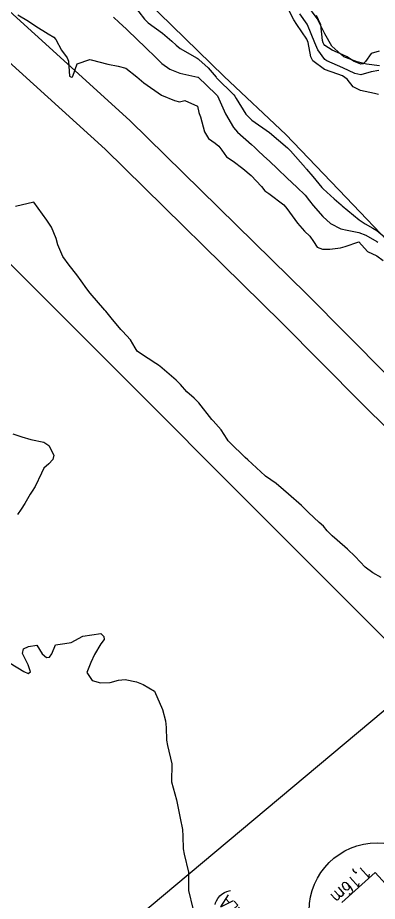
# Model space of a CAD drawing. Header units: metres. Extents: x 292545 to 299085, y 7450245 to 7463078.
# Drawn here: x 296084.1 to 296123.9, y 7458093.3 to 7458191.1 of the extents above; entities that cross this region are included whole.
import ezdxf

# ---------------------------------------------------------------- set-up
doc = ezdxf.new("R2010")
doc.units = ezdxf.units.M
doc.linetypes.add('CONTINUO', pattern=[0])
for name, color, linetype in [('Curvas de Nivel 1m', 11, 'Continuous'), ('Edificações', 30, 'Continuous'), ('Hidrografia', 140, 'Continuous'), ('Linha Férrea', 20, 'Continuous'), ('PLACA_KM', 45, 'Continuous'), ('TEXTO', 45, 'Continuous')]:
    doc.layers.add(name, color=color, linetype=linetype)
doc.styles.add('ROMANS', font='romans', dxfattribs={"height": 0.2})

msp = doc.modelspace()

# ---------------------------------------------------------------- linework, layer by layer
at = {"layer": 'Curvas de Nivel 1m', "flags": 128}
for points, elevation in [([(296096.834, 7458192.563), (296098.097, 7458190.944), (296098.283, 7458190.735), (296098.519, 7458190.544), (296100.076, 7458189.39), (296101.132, 7458188.514), (296101.605, 7458188.054), (296102.055, 7458187.682), (296103.917, 7458186.608), (296104.044, 7458186.544), (296104.08, 7458186.516), (296104.128, 7458186.479), (296105.134, 7458185.563), (296106.024, 7458184.524), (296106.084, 7458184.449), (296107.994, 7458182.566), (296108.107, 7458182.429), (296108.254, 7458182.163), (296109.319, 7458180.417), (296109.963, 7458179.752), (296111.943, 7458178.38), (296113.926, 7458176.695), (296114.265, 7458176.357), (296115.904, 7458174.459), (296115.962, 7458174.398), (296116.019, 7458174.338), (296116.706, 7458173.513), (296117.719, 7458172.312), (296117.79, 7458172.229), (296117.871, 7458172.141), (296119.094, 7458171.064), (296119.854, 7458170.396), (296119.981, 7458170.289), (296121.83, 7458168.727), (296122.499, 7458168.26), (296123.371, 7458167.799), (296123.816, 7458167.523), (296125.37, 7458166.224)], 662), ([(296123.996, 7458182.586), (296123.533, 7458182.709), (296122.001, 7458183.044), (296121.184, 7458183.452), (296120.522, 7458184.282), (296120.018, 7458184.654), (296119.47, 7458184.846), (296118.029, 7458185.353), (296116.726, 7458186.33), (296116.491, 7458186.777), (296116.219, 7458188.338), (296116.069, 7458188.737), (296114.947, 7458190.351), (296114.621, 7458190.875), (296114.108, 7458191.854)], 662), ([(296124.028, 7458185.258), (296123.183, 7458185.091), (296122.021, 7458184.768), (296121.374, 7458184.918), (296120.032, 7458185.541), (296118.262, 7458186.308), (296118.044, 7458186.452), (296117.281, 7458187.547), (296116.959, 7458188.327), (296116.139, 7458190.293), (296116.123, 7458190.34), (296116.113, 7458190.36), (296116.093, 7458190.384), (296115.296, 7458191.533)], 663), ([(296084.1, 7458191.425), (296085.282, 7458190.698), (296086.085, 7458190.146), (296087.429, 7458189.32), (296088.067, 7458188.929), (296088.302, 7458188.666), (296088.904, 7458187.51), (296089.534, 7458186.648), (296089.686, 7458186.292), (296089.804, 7458184.643), (296090.021, 7458184.503), (296090.125, 7458184.536), (296090.176, 7458184.638), (296090.668, 7458186.002), (296092.041, 7458186.472), (296092.209, 7458186.451), (296094.036, 7458185.936), (296095.192, 7458185.74), (296096.032, 7458185.494), (296097.271, 7458184.558), (296098.013, 7458183.877), (296099.993, 7458182.53), (296101.404, 7458181.925), (296101.986, 7458181.8), (296102.565, 7458181.916), (296103.981, 7458181.293), (296104.103, 7458180.607), (296104.144, 7458180.477), (296104.314, 7458180.128), (296104.73, 7458178.468), (296105.186, 7458177.712), (296105.93, 7458177.213), (296106.337, 7458176.864), (296106.655, 7458176.449), (296107.166, 7458175.692), (296107.911, 7458175.203), (296108.996, 7458174.419), (296109.891, 7458173.614), (296111.03, 7458172.393), (296111.421, 7458171.939), (296111.865, 7458171.638), (296113.53, 7458170.363), (296113.847, 7458169.984), (296115.018, 7458168.348), (296115.814, 7458167.464), (296116.388, 7458166.91), (296116.808, 7458166.325), (296117.188, 7458165.71), (296117.795, 7458165.482), (296118.617, 7458165.48), (296119.796, 7458165.623), (296120.316, 7458165.767), (296121.803, 7458166.27), (296122.771, 7458165.233), (296123.788, 7458164.731), (296124.497, 7458164.233)], 664), ([(296094.661, 7458191.154), (296095.307, 7458190.582), (296096.082, 7458189.875), (296097.41, 7458188.557), (296098.057, 7458187.935), (296099.499, 7458186.535), (296100.038, 7458186.028), (296100.915, 7458185.4), (296102.028, 7458184.958), (296103.997, 7458184.507), (296104.023, 7458184.498), (296105.996, 7458182.648), (296106.16, 7458182.448), (296106.338, 7458182.098), (296107.049, 7458180.439), (296107.95, 7458178.93), (296108.394, 7458178.425), (296109.929, 7458177.062), (296110.278, 7458176.756), (296110.655, 7458176.399), (296111.304, 7458175.776), (296111.911, 7458175.226), (296112.806, 7458174.371), (296113.887, 7458173.317), (296114.968, 7458172.349), (296115.864, 7458171.441), (296116.35, 7458170.825), (296116.758, 7458170.326), (296117.834, 7458169.077), (296118.663, 7458168.302), (296119.817, 7458167.714), (296120.527, 7458167.572), (296121.813, 7458167.318), (296122.57, 7458167.018), (296123.804, 7458166.333), (296123.923, 7458166.239)], 663), ([(296124.055, 7458187.4), (296123.161, 7458187.14), (296122.541, 7458186.255), (296122.298, 7458185.998), (296122.038, 7458185.957), (296121.219, 7458186.272), (296120.538, 7458186.773), (296120.05, 7458187.002), (296118.853, 7458187.504), (296118.06, 7458188.013), (296117.927, 7458188.177), (296117.871, 7458188.313), (296117.798, 7458188.583), (296117.593, 7458190.317), (296117.132, 7458191.353)], 664), ([(296124.27, 7458129.145), (296123.367, 7458129.65), (296122.509, 7458130.259), (296121.391, 7458131.444), (296120.556, 7458132.278), (296119.412, 7458133.246), (296118.845, 7458133.726), (296118.324, 7458134.306), (296117.911, 7458134.796), (296117.432, 7458135.221), (296116.25, 7458136.332), (296115.454, 7458137.1), (296114.032, 7458138.354), (296113.478, 7458138.848), (296112.652, 7458139.54), (296111.493, 7458140.357), (296111.451, 7458140.39), (296109.519, 7458142.142), (296109.244, 7458142.413), (296107.539, 7458144.066), (296107.353, 7458144.245), (296107.229, 7458144.435), (296106.569, 7458145.461), (296105.701, 7458146.458), (296105.565, 7458146.615), (296104.098, 7458148.475), (296103.598, 7458148.967), (296102.792, 7458149.679), (296102.091, 7458150.495), (296101.62, 7458150.979), (296099.786, 7458152.528), (296099.706, 7458152.591), (296099.644, 7458152.634), (296099.348, 7458152.831), (296097.657, 7458153.917), (296097.282, 7458154.178), (296097.062, 7458154.559), (296096.553, 7458155.448), (296095.681, 7458156.378), (296095.489, 7458156.582), (296094.407, 7458157.888), (296093.834, 7458158.599), (296093.714, 7458158.736), (296092.089, 7458160.616), (296091.737, 7458161.072), (296091.082, 7458161.966), (296090.603, 7458162.637), (296089.769, 7458163.706), (296089.057, 7458164.657), (296088.505, 7458165.954), (296088.317, 7458166.665), (296087.821, 7458167.903), (296087.317, 7458168.675), (296085.853, 7458170.69), (296083.848, 7458170.212)], 664), ([(296083.547, 7458145.013), (296084.545, 7458144.71), (296085.54, 7458144.415), (296086.965, 7458144.106), (296087.534, 7458143.737), (296088.057, 7458142.665), (296087.974, 7458142.208), (296087.509, 7458141.713), (296086.958, 7458141.221), (296086.722, 7458140.682), (296085.992, 7458139.207), (296085.675, 7458138.697), (296085.469, 7458138.354), (296084.853, 7458137.313), (296084.453, 7458136.71), (296084.051, 7458136.106)], 664), ([(296083.247, 7458119.654), (296084.754, 7458118.705), (296085.231, 7458118.518), (296085.484, 7458118.696), (296085.244, 7458119.466), (296084.603, 7458120.707), (296084.726, 7458121.248), (296085.271, 7458121.472), (296086.211, 7458121.625), (296086.799, 7458120.677), (296087.257, 7458120.288), (296087.611, 7458120.313), (296087.871, 7458120.664), (296088.251, 7458121.683), (296089.275, 7458121.817), (296089.984, 7458121.935), (296091.283, 7458122.63), (296093.286, 7458122.936), (296093.617, 7458122.597), (296093.626, 7458122.25), (296093.275, 7458121.785), (296092.573, 7458120.61), (296092.162, 7458119.703), (296091.734, 7458118.622), (296092.319, 7458117.709), (296093.222, 7458117.484), (296094.318, 7458117.493), (296095.225, 7458117.747), (296095.96, 7458117.838), (296097.223, 7458117.56), (296097.954, 7458117.282), (296099.213, 7458116.53), (296100.085, 7458114.521), (296100.436, 7458113.252), (296100.496, 7458112.517), (296100.543, 7458111.122), (296100.641, 7458110.515), (296101.113, 7458108.51), (296101.093, 7458106.51), (296101.648, 7458104.504), (296101.79, 7458103.768), (296102.043, 7458102.5), (296102.296, 7458101.232), (296102.355, 7458100.497), (296102.396, 7458099.102), (296102.493, 7458098.495), (296102.973, 7458096.49), (296102.953, 7458094.49), (296103.457, 7458092.482)], 664)]:
    msp.add_lwpolyline(points, dxfattribs=dict(at, elevation=elevation))
at = {"layer": 'Edificações'}
msp.add_lwpolyline([(296068.649, 7458095.407), (296086.697, 7458077.761), (296090.361, 7458081.42), (296091.826, 7458080.012), (296093.179, 7458081.42), (296097.688, 7458077.142), (296102.386, 7458081.735), (296109.882, 7458074.53), (296103.401, 7458068.451), (296116.363, 7458055.616), (296122.544, 7458061.635), (296130.766, 7458053.637), (296137.454, 7458060.045), (296149.809, 7458048.04), (296155.527, 7458053.734), (296174.27, 7458036.659), (296183.119, 7458045.366), (296185.099, 7458043.353), (296190.13, 7458048.304), (296187.933, 7458050.825), (296190.37, 7458053.032), (296160.42, 7458083.028), (296162.25, 7458084.74), (296043.558, 7458203.545)], dxfattribs=at)
at = {"layer": 'Hidrografia'}
for points in [[(296192.73, 7458096.819), (296177.733, 7458111.847), (296167.494, 7458123.534), (296161.983, 7458129.623), (296159.559, 7458131.878), (296157.529, 7458134.301), (296153.523, 7458137.4), (296150.364, 7458140.499), (296148.107, 7458143.597), (296139.068, 7458152.729), (296131.96, 7458160.054), (296125.754, 7458165.575), (296120.395, 7458171.21), (296113.729, 7458178.163), (296106.903, 7458184.586), (296098.261, 7458193.069)], [(296124.087, 7458185.753), (296122.65, 7458185.961), (296121.632, 7458186.196), (296120.143, 7458186.77), (296118.812, 7458187.944), (296118.054, 7458189.3), (296117.219, 7458191.021), (296116.061, 7458192.548)]]:
    msp.add_lwpolyline(points, dxfattribs=at)
at = {"layer": 'Linha Férrea', "linetype": 'Continuous'}
for points in [[(296075.434, 7458198.856), (296096.487, 7458179.726), (296116.085, 7458160.455), (296124.935, 7458151.53), (296134.283, 7458142.26), (296148.444, 7458127.96), (296158.064, 7458117.771), (296168.471, 7458106.53), (296177.321, 7458096.195), (296184.74, 7458086.783), (296190.76, 7458078.702), (296195.636, 7458071.938)], [(296072.714, 7458195.649), (296093.75, 7458176.536), (296113.268, 7458157.343), (296122.111, 7458148.425), (296131.459, 7458139.156), (296145.569, 7458124.905), (296155.141, 7458114.77), (296165.476, 7458103.605), (296174.216, 7458093.399), (296181.544, 7458084.102), (296187.51, 7458076.095), (296192.326, 7458069.412)]]:
    msp.add_lwpolyline(points, dxfattribs=at)
at = {"layer": 'PLACA_KM', "linetype": 'CONTINUO'}
msp.add_polyline3d([(296141.765, 7458128.748, 0), (295929.405, 7457950.799, 0)], dxfattribs=at)
at = {"layer": 'TEXTO', "linetype": 'CONTINUO'}
msp.add_polyline3d([(296124.596, 7458087.937, 0), (296127.717, 7458090.748, 0), (296126.111, 7458092.531, 0), (296126.706, 7458093.067, 0), (296123.628, 7458096.485, 0), (296119.912, 7458093.139, 0)], dxfattribs=at)
msp.add_circle((296123.821, 7458092.262), 7.5, dxfattribs=at)

# ---------------------------------------------------------------- texts
at = {"layer": 'TEXTO', "style": 'ROMANS', "width": 0.8}
for s, rotation, p in [('1,16m', 222, (296122.375, 7458097.38)), ('DETALHE P.I. (S/ESCALA)', 132, (296120.504, 7458079.422))]:
    msp.add_text(s, height=1.5, rotation=rotation, dxfattribs=at).set_placement(p)

doc.saveas('drawing.dxf')
